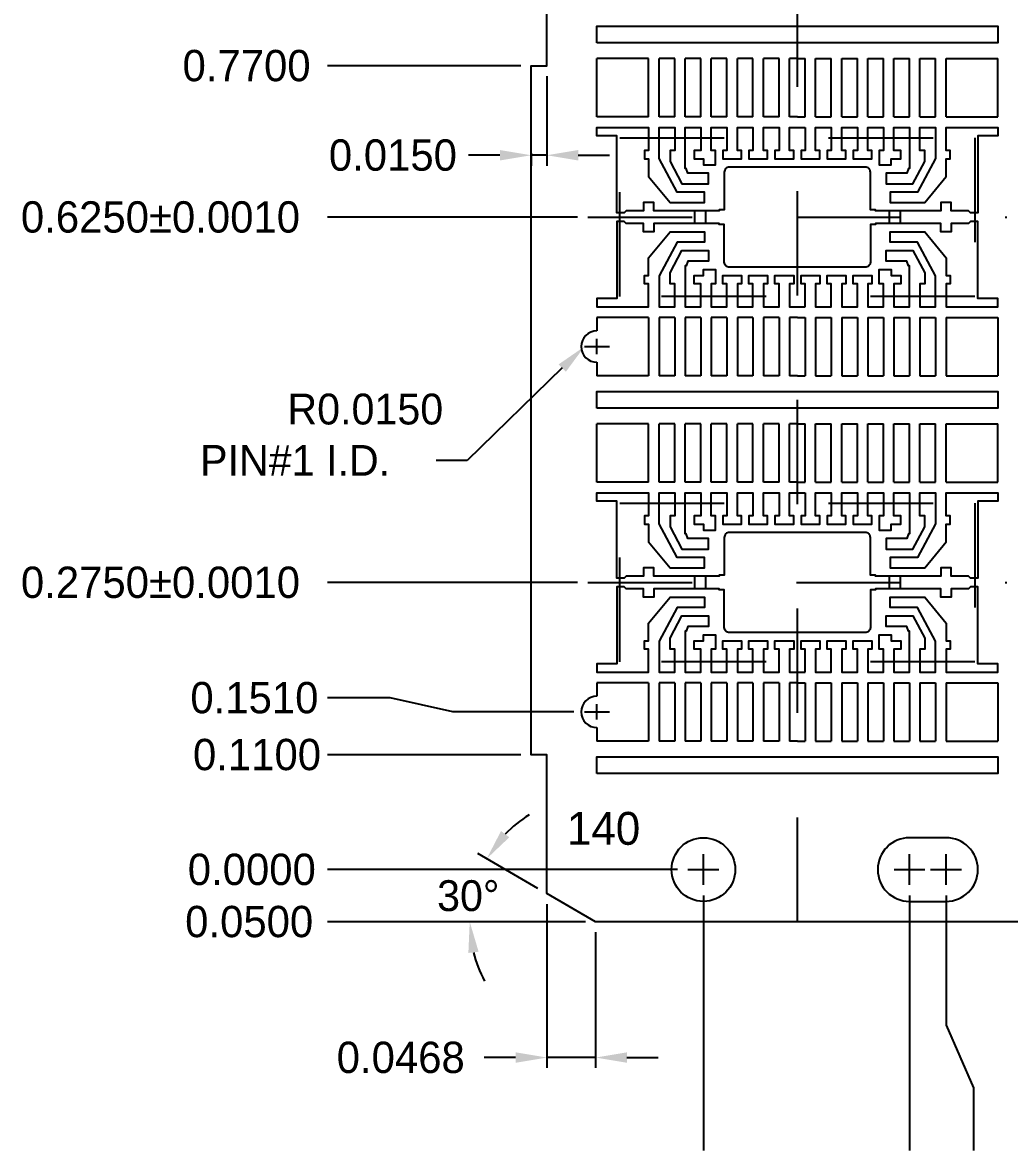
# Model space of a CAD drawing. Extents: x -4.27 to -1.32, y -3.39 to 0.21.
# Drawn here: x -4.097 to -3.152, y -2.152 to -1.072 of the extents above; entities that cross this region are included whole.
import ezdxf

# ---------------------------------------------------------------- set-up
doc = ezdxf.new("R2010")
doc.units = 0
doc.header["$MEASUREMENT"] = 0
doc.linetypes.add('CENTER', pattern=[2, 1.25, -0.25, 0.25, -0.25])
doc.layers.add('1', color=7, linetype='Continuous')
doc.layers.add('1D', color=4, linetype='Continuous')

msp = doc.modelspace()

# ---------------------------------------------------------------- linework, layer by layer
at = {"layer": '1'}
for p, q in [((-3.4975, -1.1063), (-3.547, -1.1063)), ((-3.547, -1.1623), (-3.547, -1.1063)), ((-3.4975, -1.1623), (-3.4975, -1.1063)), ((-3.4725, -1.1063), (-3.4875, -1.1063)), ((-3.4875, -1.1623), (-3.4875, -1.1063)), ((-3.4725, -1.1623), (-3.4725, -1.1063)), ((-3.4475, -1.1063), (-3.4625, -1.1063)), ((-3.4625, -1.1623), (-3.4625, -1.1063)), ((-3.4475, -1.1623), (-3.4475, -1.1063)), ((-3.4225, -1.1063), (-3.4375, -1.1063)), ((-3.4375, -1.1623), (-3.4375, -1.1063)), ((-3.4225, -1.1623), (-3.4225, -1.1063)), ((-3.3975, -1.1063), (-3.4125, -1.1063)), ((-3.4125, -1.1623), (-3.4125, -1.1063)), ((-3.3975, -1.1623), (-3.3975, -1.1063)), ((-3.3725, -1.1063), (-3.3875, -1.1063)), ((-3.3875, -1.1623), (-3.3875, -1.1063)), ((-3.3725, -1.1623), (-3.3725, -1.1063)), ((-3.355, -1.1063), (-3.3625, -1.1063)), ((-3.3625, -1.1623), (-3.3625, -1.1063)), ((-3.355, -1.1063), (-3.3475, -1.1063)), ((-3.3475, -1.1623), (-3.3475, -1.1063)), ((-3.3375, -1.1063), (-3.3225, -1.1063)), ((-3.3375, -1.1623), (-3.3375, -1.1063)), ((-3.3225, -1.1623), (-3.3225, -1.1063)), ((-3.3125, -1.1063), (-3.2975, -1.1063)), ((-3.3125, -1.1623), (-3.3125, -1.1063)), ((-3.2975, -1.1623), (-3.2975, -1.1063)), ((-3.2875, -1.1063), (-3.2725, -1.1063)), ((-3.2875, -1.1623), (-3.2875, -1.1063)), ((-3.2725, -1.1623), (-3.2725, -1.1063)), ((-3.2625, -1.1063), (-3.2475, -1.1063)), ((-3.2625, -1.1623), (-3.2625, -1.1063)), ((-3.2475, -1.1623), (-3.2475, -1.1063)), ((-3.2375, -1.1063), (-3.2225, -1.1063)), ((-3.2375, -1.1623), (-3.2375, -1.1063)), ((-3.2225, -1.1623), (-3.2225, -1.1063)), ((-3.2125, -1.1063), (-3.163, -1.1063)), ((-3.2125, -1.1623), (-3.2125, -1.1063)), ((-3.163, -1.1623), (-3.163, -1.1063)), ((-3.4975, -1.1623), (-3.547, -1.1623)), ((-3.4975, -1.1623), (-3.547, -1.1623)), ((-3.4725, -1.1623), (-3.4875, -1.1623)), ((-3.4475, -1.1623), (-3.4625, -1.1623)), ((-3.4225, -1.1623), (-3.4375, -1.1623)), ((-3.3975, -1.1623), (-3.4125, -1.1623)), ((-3.3725, -1.1623), (-3.3875, -1.1623)), ((-3.355, -1.1623), (-3.3625, -1.1623)), ((-3.355, -1.1623), (-3.3475, -1.1623)), ((-3.3375, -1.1623), (-3.3225, -1.1623)), ((-3.3125, -1.1623), (-3.2975, -1.1623)), ((-3.2875, -1.1623), (-3.2725, -1.1623)), ((-3.2625, -1.1623), (-3.2475, -1.1623)), ((-3.2375, -1.1623), (-3.2225, -1.1623)), ((-3.2125, -1.1623), (-3.163, -1.1623)), ((-3.4975, -1.3543), (-3.547, -1.3543)), ((-3.547, -1.3543), (-3.547, -1.3673)), ((-3.4975, -1.3543), (-3.4975, -1.4103)), ((-3.4725, -1.3543), (-3.4875, -1.3543)), ((-3.4875, -1.3543), (-3.4875, -1.4103)), ((-3.4725, -1.3543), (-3.4725, -1.4103)), ((-3.4475, -1.3543), (-3.4625, -1.3543)), ((-3.4625, -1.3543), (-3.4625, -1.4103)), ((-3.4475, -1.3543), (-3.4475, -1.4103)), ((-3.4375, -1.3543), (-3.4375, -1.4103)), ((-3.4225, -1.3543), (-3.4375, -1.3543)), ((-3.4225, -1.3543), (-3.4225, -1.4103)), ((-3.4125, -1.3543), (-3.4125, -1.4103)), ((-3.3975, -1.3543), (-3.4125, -1.3543)), ((-3.3975, -1.3543), (-3.3975, -1.4103)), ((-3.3875, -1.3543), (-3.3875, -1.4103)), ((-3.3725, -1.3543), (-3.3875, -1.3543)), ((-3.3725, -1.3543), (-3.3725, -1.4103)), ((-3.3625, -1.3543), (-3.3625, -1.4103)), ((-3.355, -1.3543), (-3.3625, -1.3543)), ((-3.355, -1.3543), (-3.3475, -1.3543)), ((-3.3475, -1.3543), (-3.3475, -1.4103)), ((-3.3375, -1.3543), (-3.3375, -1.4103)), ((-3.3375, -1.3543), (-3.3225, -1.3543)), ((-3.3225, -1.3543), (-3.3225, -1.4103)), ((-3.3125, -1.3543), (-3.3125, -1.4103)), ((-3.3125, -1.3543), (-3.2975, -1.3543)), ((-3.2975, -1.3543), (-3.2975, -1.4103)), ((-3.2875, -1.3543), (-3.2875, -1.4103)), ((-3.2875, -1.3543), (-3.2725, -1.3543)), ((-3.2725, -1.3543), (-3.2725, -1.4103)), ((-3.2625, -1.3543), (-3.2625, -1.4103)), ((-3.2625, -1.3543), (-3.2475, -1.3543)), ((-3.2475, -1.3543), (-3.2475, -1.4103)), ((-3.2375, -1.3543), (-3.2375, -1.4103)), ((-3.2375, -1.3543), (-3.2225, -1.3543)), ((-3.2225, -1.3543), (-3.2225, -1.4103)), ((-3.2125, -1.3543), (-3.2125, -1.4103)), ((-3.2125, -1.3543), (-3.163, -1.3543)), ((-3.163, -1.3543), (-3.163, -1.4103)), ((-3.547, -1.3973), (-3.547, -1.4103)), ((-3.4975, -1.4103), (-3.547, -1.4103)), ((-3.4725, -1.4103), (-3.4875, -1.4103)), ((-3.4475, -1.4103), (-3.4625, -1.4103)), ((-3.4225, -1.4103), (-3.4375, -1.4103)), ((-3.3975, -1.4103), (-3.4125, -1.4103)), ((-3.3725, -1.4103), (-3.3875, -1.4103)), ((-3.355, -1.4103), (-3.3625, -1.4103)), ((-3.355, -1.4103), (-3.3475, -1.4103)), ((-3.3375, -1.4103), (-3.3225, -1.4103)), ((-3.3125, -1.4103), (-3.2975, -1.4103)), ((-3.2875, -1.4103), (-3.2725, -1.4103)), ((-3.2625, -1.4103), (-3.2475, -1.4103)), ((-3.2375, -1.4103), (-3.2225, -1.4103)), ((-3.2125, -1.4103), (-3.163, -1.4103)), ((-3.4975, -1.4563), (-3.547, -1.4563)), ((-3.547, -1.5123), (-3.547, -1.4563)), ((-3.4975, -1.5123), (-3.4975, -1.4563)), ((-3.4725, -1.4563), (-3.4875, -1.4563)), ((-3.4875, -1.5123), (-3.4875, -1.4563)), ((-3.4725, -1.5123), (-3.4725, -1.4563)), ((-3.4475, -1.4563), (-3.4625, -1.4563)), ((-3.4625, -1.5123), (-3.4625, -1.4563)), ((-3.4475, -1.5123), (-3.4475, -1.4563)), ((-3.4225, -1.4563), (-3.4375, -1.4563)), ((-3.4375, -1.5123), (-3.4375, -1.4563)), ((-3.4225, -1.5123), (-3.4225, -1.4563)), ((-3.3975, -1.4563), (-3.4125, -1.4563)), ((-3.4125, -1.5123), (-3.4125, -1.4563)), ((-3.3975, -1.5123), (-3.3975, -1.4563)), ((-3.3725, -1.4563), (-3.3875, -1.4563)), ((-3.3875, -1.5123), (-3.3875, -1.4563)), ((-3.3725, -1.5123), (-3.3725, -1.4563)), ((-3.355, -1.4563), (-3.3625, -1.4563)), ((-3.3625, -1.5123), (-3.3625, -1.4563)), ((-3.355, -1.4563), (-3.3475, -1.4563)), ((-3.3475, -1.5123), (-3.3475, -1.4563)), ((-3.3375, -1.4563), (-3.3225, -1.4563)), ((-3.3375, -1.5123), (-3.3375, -1.4563)), ((-3.3225, -1.5123), (-3.3225, -1.4563)), ((-3.3125, -1.4563), (-3.2975, -1.4563)), ((-3.3125, -1.5123), (-3.3125, -1.4563)), ((-3.2975, -1.5123), (-3.2975, -1.4563)), ((-3.2875, -1.4563), (-3.2725, -1.4563)), ((-3.2875, -1.5123), (-3.2875, -1.4563)), ((-3.2725, -1.5123), (-3.2725, -1.4563)), ((-3.2625, -1.4563), (-3.2475, -1.4563)), ((-3.2625, -1.5123), (-3.2625, -1.4563)), ((-3.2475, -1.5123), (-3.2475, -1.4563)), ((-3.2375, -1.4563), (-3.2225, -1.4563)), ((-3.2375, -1.5123), (-3.2375, -1.4563)), ((-3.2225, -1.5123), (-3.2225, -1.4563)), ((-3.2125, -1.4563), (-3.163, -1.4563)), ((-3.2125, -1.5123), (-3.2125, -1.4563)), ((-3.163, -1.5123), (-3.163, -1.4563)), ((-3.4975, -1.5123), (-3.547, -1.5123)), ((-3.4975, -1.5123), (-3.547, -1.5123)), ((-3.4725, -1.5123), (-3.4875, -1.5123)), ((-3.4475, -1.5123), (-3.4625, -1.5123)), ((-3.4225, -1.5123), (-3.4375, -1.5123)), ((-3.3975, -1.5123), (-3.4125, -1.5123)), ((-3.3725, -1.5123), (-3.3875, -1.5123)), ((-3.355, -1.5123), (-3.3625, -1.5123)), ((-3.355, -1.5123), (-3.3475, -1.5123)), ((-3.3375, -1.5123), (-3.3225, -1.5123)), ((-3.3125, -1.5123), (-3.2975, -1.5123)), ((-3.2875, -1.5123), (-3.2725, -1.5123)), ((-3.2625, -1.5123), (-3.2475, -1.5123)), ((-3.2375, -1.5123), (-3.2225, -1.5123)), ((-3.2125, -1.5123), (-3.163, -1.5123)), ((-3.4975, -1.7043), (-3.547, -1.7043)), ((-3.547, -1.7043), (-3.547, -1.7173)), ((-3.4975, -1.7043), (-3.4975, -1.7603)), ((-3.4725, -1.7043), (-3.4875, -1.7043)), ((-3.4875, -1.7043), (-3.4875, -1.7603)), ((-3.4725, -1.7043), (-3.4725, -1.7603)), ((-3.4475, -1.7043), (-3.4625, -1.7043)), ((-3.4625, -1.7043), (-3.4625, -1.7603)), ((-3.4475, -1.7043), (-3.4475, -1.7603)), ((-3.4375, -1.7043), (-3.4375, -1.7603)), ((-3.4225, -1.7043), (-3.4375, -1.7043)), ((-3.4225, -1.7043), (-3.4225, -1.7603)), ((-3.4125, -1.7043), (-3.4125, -1.7603)), ((-3.3975, -1.7043), (-3.4125, -1.7043)), ((-3.3975, -1.7043), (-3.3975, -1.7603)), ((-3.3875, -1.7043), (-3.3875, -1.7603)), ((-3.3725, -1.7043), (-3.3875, -1.7043)), ((-3.3725, -1.7043), (-3.3725, -1.7603)), ((-3.3625, -1.7043), (-3.3625, -1.7603)), ((-3.355, -1.7043), (-3.3625, -1.7043)), ((-3.355, -1.7043), (-3.3475, -1.7043)), ((-3.3475, -1.7043), (-3.3475, -1.7603)), ((-3.3375, -1.7043), (-3.3375, -1.7603)), ((-3.3375, -1.7043), (-3.3225, -1.7043)), ((-3.3225, -1.7043), (-3.3225, -1.7603)), ((-3.3125, -1.7043), (-3.3125, -1.7603)), ((-3.3125, -1.7043), (-3.2975, -1.7043)), ((-3.2975, -1.7043), (-3.2975, -1.7603)), ((-3.2875, -1.7043), (-3.2875, -1.7603)), ((-3.2875, -1.7043), (-3.2725, -1.7043)), ((-3.2725, -1.7043), (-3.2725, -1.7603)), ((-3.2625, -1.7043), (-3.2625, -1.7603)), ((-3.2625, -1.7043), (-3.2475, -1.7043)), ((-3.2475, -1.7043), (-3.2475, -1.7603)), ((-3.2375, -1.7043), (-3.2375, -1.7603)), ((-3.2375, -1.7043), (-3.2225, -1.7043)), ((-3.2225, -1.7043), (-3.2225, -1.7603)), ((-3.2125, -1.7043), (-3.2125, -1.7603)), ((-3.2125, -1.7043), (-3.163, -1.7043)), ((-3.163, -1.7043), (-3.163, -1.7603)), ((-3.547, -1.7473), (-3.547, -1.7603)), ((-3.4975, -1.7603), (-3.547, -1.7603)), ((-3.4725, -1.7603), (-3.4875, -1.7603)), ((-3.4475, -1.7603), (-3.4625, -1.7603)), ((-3.4225, -1.7603), (-3.4375, -1.7603)), ((-3.3975, -1.7603), (-3.4125, -1.7603)), ((-3.3725, -1.7603), (-3.3875, -1.7603)), ((-3.355, -1.7603), (-3.3625, -1.7603)), ((-3.355, -1.7603), (-3.3475, -1.7603)), ((-3.3375, -1.7603), (-3.3225, -1.7603)), ((-3.3125, -1.7603), (-3.2975, -1.7603)), ((-3.2875, -1.7603), (-3.2725, -1.7603)), ((-3.2625, -1.7603), (-3.2475, -1.7603)), ((-3.2375, -1.7603), (-3.2225, -1.7603)), ((-3.2125, -1.7603), (-3.163, -1.7603))]:
    msp.add_line(p, q, dxfattribs=at)
msp.add_lwpolyline([(-2.4987, -1.9333), (-3.5483, -1.9333), (-3.595, -1.9063), (-3.595, -1.7733), (-3.61, -1.7733), (-3.61, -1.1133), (-3.595, -1.1133), (-3.595, -1.0533), (-3.61, -1.0533), (-3.61, -0.3933), (-3.595, -0.3933), (-3.595, -0.2603), (-3.5483, -0.2333), (-2.4987, -0.2333)], dxfattribs=at)
for points in [[(-3.547, -1.0913), (-3.547, -1.0753), (-3.163, -1.0753), (-3.163, -1.0913)], [(-3.547, -1.4413), (-3.547, -1.4253), (-3.163, -1.4253), (-3.163, -1.4413)], [(-3.547, -1.7913), (-3.547, -1.7753), (-3.163, -1.7753), (-3.163, -1.7913)]]:
    msp.add_lwpolyline(points, close=True, dxfattribs=at)
for points in [[(-3.3475, -1.1723), (-3.3475, -1.1943), (-3.3515, -1.1943), (-3.3515, -1.2023), (-3.3335, -1.2023), (-3.3335, -1.1943), (-3.3375, -1.1943), (-3.3375, -1.1723), (-3.3225, -1.1723), (-3.3225, -1.1943), (-3.3265, -1.1943), (-3.3265, -1.2023), (-3.3085, -1.2023), (-3.3085, -1.1943), (-3.3125, -1.1943), (-3.3125, -1.1723), (-3.2975, -1.1723), (-3.2975, -1.1943), (-3.3015, -1.1943), (-3.3015, -1.2023), (-3.2835, -1.2023), (-3.2835, -1.1943), (-3.2875, -1.1943), (-3.2875, -1.1723), (-3.2725, -1.1723), (-3.2725, -1.1943), (-3.2765, -1.1943), (-3.2765, -1.2083), (-3.265, -1.2083), (-3.265, -1.2023), (-3.256, -1.2023), (-3.256, -1.1943), (-3.2625, -1.1943), (-3.2625, -1.1723), (-3.2475, -1.1723), (-3.2475, -1.2118), (-3.2486, -1.2118), (-3.25, -1.2163), (-3.27, -1.2163), (-3.27, -1.2263), (-3.2443, -1.2263), (-3.233, -1.2051), (-3.233, -1.1943), (-3.2375, -1.1943), (-3.2375, -1.1723), (-3.2225, -1.1723), (-3.2225, -1.2021), (-3.24, -1.2343), (-3.2661, -1.2343), (-3.2661, -1.2443), (-3.233, -1.2443), (-3.2125, -1.2193), (-3.2125, -1.2023), (-3.2085, -1.2023), (-3.2085, -1.1943), (-3.2125, -1.1943), (-3.2125, -1.1723), (-3.163, -1.1723), (-3.163, -1.1803), (-3.182, -1.1803), (-3.182, -1.2543), (-3.189, -1.2543), (-3.191, -1.2523), (-3.2075, -1.2523), (-3.2075, -1.2443), (-3.2175, -1.2443), (-3.2175, -1.2523), (-3.28, -1.2523), (-3.28, -1.2513), (-3.285, -1.2513), (-3.285, -1.2153, 0.414214), (-3.29, -1.2103), (-3.42, -1.2103, 0.414214), (-3.425, -1.2153), (-3.425, -1.2513), (-3.43, -1.2513), (-3.43, -1.2523), (-3.4925, -1.2523), (-3.4925, -1.2443), (-3.5025, -1.2443), (-3.5025, -1.2523), (-3.519, -1.2523), (-3.521, -1.2543), (-3.528, -1.2543), (-3.528, -1.1803), (-3.547, -1.1803), (-3.547, -1.1723), (-3.4975, -1.1723), (-3.4975, -1.1943), (-3.5015, -1.1943), (-3.5015, -1.2023), (-3.4975, -1.2023), (-3.4975, -1.2193), (-3.477, -1.2443), (-3.444, -1.2443), (-3.444, -1.2343), (-3.47, -1.2343), (-3.4875, -1.2021), (-3.4875, -1.1723), (-3.4725, -1.1723), (-3.4725, -1.1943), (-3.477, -1.1943), (-3.477, -1.2051), (-3.4658, -1.2263), (-3.44, -1.2263), (-3.44, -1.2163), (-3.46, -1.2163), (-3.4614, -1.2118), (-3.4625, -1.2118), (-3.4625, -1.1723), (-3.4475, -1.1723), (-3.4475, -1.1943), (-3.454, -1.1943), (-3.454, -1.2023), (-3.445, -1.2023), (-3.445, -1.2083), (-3.4335, -1.2083), (-3.4335, -1.1943), (-3.4375, -1.1943), (-3.4375, -1.1723), (-3.4225, -1.1723), (-3.4225, -1.1943), (-3.4265, -1.1943), (-3.4265, -1.2023), (-3.4085, -1.2023), (-3.4085, -1.1943), (-3.4125, -1.1943), (-3.4125, -1.1723), (-3.3975, -1.1723), (-3.3975, -1.1943), (-3.4015, -1.1943), (-3.4015, -1.2023), (-3.3835, -1.2023), (-3.3835, -1.1943), (-3.3875, -1.1943), (-3.3875, -1.1723), (-3.3725, -1.1723), (-3.3725, -1.1943), (-3.3765, -1.1943), (-3.3765, -1.2023), (-3.3585, -1.2023), (-3.3585, -1.1943), (-3.3625, -1.1943), (-3.3625, -1.1723)], [(-3.3475, -1.3443), (-3.3475, -1.3223), (-3.3515, -1.3223), (-3.3515, -1.3143), (-3.3335, -1.3143), (-3.3335, -1.3223), (-3.3375, -1.3223), (-3.3375, -1.3443), (-3.3225, -1.3443), (-3.3225, -1.3223), (-3.3265, -1.3223), (-3.3265, -1.3143), (-3.3085, -1.3143), (-3.3085, -1.3223), (-3.3125, -1.3223), (-3.3125, -1.3443), (-3.2975, -1.3443), (-3.2975, -1.3223), (-3.3015, -1.3223), (-3.3015, -1.3143), (-3.2835, -1.3143), (-3.2835, -1.3223), (-3.2875, -1.3223), (-3.2875, -1.3443), (-3.2725, -1.3443), (-3.2725, -1.3223), (-3.2765, -1.3223), (-3.2765, -1.3083), (-3.265, -1.3083), (-3.265, -1.3143), (-3.256, -1.3143), (-3.256, -1.3223), (-3.2625, -1.3223), (-3.2625, -1.3443), (-3.2475, -1.3443), (-3.2475, -1.3048), (-3.2486, -1.3048), (-3.25, -1.3003), (-3.27, -1.3003), (-3.27, -1.2903), (-3.2443, -1.2903), (-3.233, -1.3115), (-3.233, -1.3223), (-3.2375, -1.3223), (-3.2375, -1.3443), (-3.2225, -1.3443), (-3.2225, -1.3144), (-3.24, -1.2823), (-3.2661, -1.2823), (-3.2661, -1.2723), (-3.233, -1.2723), (-3.2125, -1.2973), (-3.2125, -1.3143), (-3.2085, -1.3143), (-3.2085, -1.3223), (-3.2125, -1.3223), (-3.2125, -1.3443), (-3.163, -1.3443), (-3.163, -1.3363), (-3.182, -1.3363), (-3.182, -1.2623), (-3.189, -1.2623), (-3.191, -1.2643), (-3.2075, -1.2643), (-3.2075, -1.2723), (-3.2175, -1.2723), (-3.2175, -1.2643), (-3.28, -1.2643), (-3.28, -1.2653), (-3.285, -1.2653), (-3.285, -1.3013, -0.414214), (-3.29, -1.3063), (-3.42, -1.3063, -0.414214), (-3.425, -1.3013), (-3.425, -1.2653), (-3.43, -1.2653), (-3.43, -1.2643), (-3.4925, -1.2643), (-3.4925, -1.2723), (-3.5025, -1.2723), (-3.5025, -1.2643), (-3.519, -1.2643), (-3.521, -1.2623), (-3.528, -1.2623), (-3.528, -1.3363), (-3.547, -1.3363), (-3.547, -1.3443), (-3.4975, -1.3443), (-3.4975, -1.3223), (-3.5015, -1.3223), (-3.5015, -1.3143), (-3.4975, -1.3143), (-3.4975, -1.2973), (-3.477, -1.2723), (-3.444, -1.2723), (-3.444, -1.2823), (-3.47, -1.2823), (-3.4875, -1.3144), (-3.4875, -1.3443), (-3.4725, -1.3443), (-3.4725, -1.3223), (-3.477, -1.3223), (-3.477, -1.3115), (-3.4658, -1.2903), (-3.44, -1.2903), (-3.44, -1.3003), (-3.46, -1.3003), (-3.4614, -1.3048), (-3.4625, -1.3048), (-3.4625, -1.3443), (-3.4475, -1.3443), (-3.4475, -1.3223), (-3.454, -1.3223), (-3.454, -1.3143), (-3.445, -1.3143), (-3.445, -1.3083), (-3.4335, -1.3083), (-3.4335, -1.3223), (-3.4375, -1.3223), (-3.4375, -1.3443), (-3.4225, -1.3443), (-3.4225, -1.3223), (-3.4265, -1.3223), (-3.4265, -1.3143), (-3.4085, -1.3143), (-3.4085, -1.3223), (-3.4125, -1.3223), (-3.4125, -1.3443), (-3.3975, -1.3443), (-3.3975, -1.3223), (-3.4015, -1.3223), (-3.4015, -1.3143), (-3.3835, -1.3143), (-3.3835, -1.3223), (-3.3875, -1.3223), (-3.3875, -1.3443), (-3.3725, -1.3443), (-3.3725, -1.3223), (-3.3765, -1.3223), (-3.3765, -1.3143), (-3.3585, -1.3143), (-3.3585, -1.3223), (-3.3625, -1.3223), (-3.3625, -1.3443)], [(-3.3475, -1.5223), (-3.3475, -1.5443), (-3.3515, -1.5443), (-3.3515, -1.5523), (-3.3335, -1.5523), (-3.3335, -1.5443), (-3.3375, -1.5443), (-3.3375, -1.5223), (-3.3225, -1.5223), (-3.3225, -1.5443), (-3.3265, -1.5443), (-3.3265, -1.5523), (-3.3085, -1.5523), (-3.3085, -1.5443), (-3.3125, -1.5443), (-3.3125, -1.5223), (-3.2975, -1.5223), (-3.2975, -1.5443), (-3.3015, -1.5443), (-3.3015, -1.5523), (-3.2835, -1.5523), (-3.2835, -1.5443), (-3.2875, -1.5443), (-3.2875, -1.5223), (-3.2725, -1.5223), (-3.2725, -1.5443), (-3.2765, -1.5443), (-3.2765, -1.5583), (-3.265, -1.5583), (-3.265, -1.5523), (-3.256, -1.5523), (-3.256, -1.5443), (-3.2625, -1.5443), (-3.2625, -1.5223), (-3.2475, -1.5223), (-3.2475, -1.5618), (-3.2486, -1.5618), (-3.25, -1.5663), (-3.27, -1.5663), (-3.27, -1.5763), (-3.2443, -1.5763), (-3.233, -1.5551), (-3.233, -1.5443), (-3.2375, -1.5443), (-3.2375, -1.5223), (-3.2225, -1.5223), (-3.2225, -1.5521), (-3.24, -1.5843), (-3.2661, -1.5843), (-3.2661, -1.5943), (-3.233, -1.5943), (-3.2125, -1.5693), (-3.2125, -1.5523), (-3.2085, -1.5523), (-3.2085, -1.5443), (-3.2125, -1.5443), (-3.2125, -1.5223), (-3.163, -1.5223), (-3.163, -1.5303), (-3.182, -1.5303), (-3.182, -1.6043), (-3.189, -1.6043), (-3.191, -1.6023), (-3.2075, -1.6023), (-3.2075, -1.5943), (-3.2175, -1.5943), (-3.2175, -1.6023), (-3.28, -1.6023), (-3.28, -1.6013), (-3.285, -1.6013), (-3.285, -1.5653, 0.414214), (-3.29, -1.5603), (-3.42, -1.5603, 0.414214), (-3.425, -1.5653), (-3.425, -1.6013), (-3.43, -1.6013), (-3.43, -1.6023), (-3.4925, -1.6023), (-3.4925, -1.5943), (-3.5025, -1.5943), (-3.5025, -1.6023), (-3.519, -1.6023), (-3.521, -1.6043), (-3.528, -1.6043), (-3.528, -1.5303), (-3.547, -1.5303), (-3.547, -1.5223), (-3.4975, -1.5223), (-3.4975, -1.5443), (-3.5015, -1.5443), (-3.5015, -1.5523), (-3.4975, -1.5523), (-3.4975, -1.5693), (-3.477, -1.5943), (-3.444, -1.5943), (-3.444, -1.5843), (-3.47, -1.5843), (-3.4875, -1.5521), (-3.4875, -1.5223), (-3.4725, -1.5223), (-3.4725, -1.5443), (-3.477, -1.5443), (-3.477, -1.5551), (-3.4658, -1.5763), (-3.44, -1.5763), (-3.44, -1.5663), (-3.46, -1.5663), (-3.4614, -1.5618), (-3.4625, -1.5618), (-3.4625, -1.5223), (-3.4475, -1.5223), (-3.4475, -1.5443), (-3.454, -1.5443), (-3.454, -1.5523), (-3.445, -1.5523), (-3.445, -1.5583), (-3.4335, -1.5583), (-3.4335, -1.5443), (-3.4375, -1.5443), (-3.4375, -1.5223), (-3.4225, -1.5223), (-3.4225, -1.5443), (-3.4265, -1.5443), (-3.4265, -1.5523), (-3.4085, -1.5523), (-3.4085, -1.5443), (-3.4125, -1.5443), (-3.4125, -1.5223), (-3.3975, -1.5223), (-3.3975, -1.5443), (-3.4015, -1.5443), (-3.4015, -1.5523), (-3.3835, -1.5523), (-3.3835, -1.5443), (-3.3875, -1.5443), (-3.3875, -1.5223), (-3.3725, -1.5223), (-3.3725, -1.5443), (-3.3765, -1.5443), (-3.3765, -1.5523), (-3.3585, -1.5523), (-3.3585, -1.5443), (-3.3625, -1.5443), (-3.3625, -1.5223)], [(-3.3475, -1.6943), (-3.3475, -1.6723), (-3.3515, -1.6723), (-3.3515, -1.6643), (-3.3335, -1.6643), (-3.3335, -1.6723), (-3.3375, -1.6723), (-3.3375, -1.6943), (-3.3225, -1.6943), (-3.3225, -1.6723), (-3.3265, -1.6723), (-3.3265, -1.6643), (-3.3085, -1.6643), (-3.3085, -1.6723), (-3.3125, -1.6723), (-3.3125, -1.6943), (-3.2975, -1.6943), (-3.2975, -1.6723), (-3.3015, -1.6723), (-3.3015, -1.6643), (-3.2835, -1.6643), (-3.2835, -1.6723), (-3.2875, -1.6723), (-3.2875, -1.6943), (-3.2725, -1.6943), (-3.2725, -1.6723), (-3.2765, -1.6723), (-3.2765, -1.6583), (-3.265, -1.6583), (-3.265, -1.6643), (-3.256, -1.6643), (-3.256, -1.6723), (-3.2625, -1.6723), (-3.2625, -1.6943), (-3.2475, -1.6943), (-3.2475, -1.6548), (-3.2486, -1.6548), (-3.25, -1.6503), (-3.27, -1.6503), (-3.27, -1.6403), (-3.2443, -1.6403), (-3.233, -1.6615), (-3.233, -1.6723), (-3.2375, -1.6723), (-3.2375, -1.6943), (-3.2225, -1.6943), (-3.2225, -1.6644), (-3.24, -1.6323), (-3.2661, -1.6323), (-3.2661, -1.6223), (-3.233, -1.6223), (-3.2125, -1.6473), (-3.2125, -1.6643), (-3.2085, -1.6643), (-3.2085, -1.6723), (-3.2125, -1.6723), (-3.2125, -1.6943), (-3.163, -1.6943), (-3.163, -1.6863), (-3.182, -1.6863), (-3.182, -1.6123), (-3.189, -1.6123), (-3.191, -1.6143), (-3.2075, -1.6143), (-3.2075, -1.6223), (-3.2175, -1.6223), (-3.2175, -1.6143), (-3.28, -1.6143), (-3.28, -1.6153), (-3.285, -1.6153), (-3.285, -1.6513, -0.414214), (-3.29, -1.6563), (-3.42, -1.6563, -0.414214), (-3.425, -1.6513), (-3.425, -1.6153), (-3.43, -1.6153), (-3.43, -1.6143), (-3.4925, -1.6143), (-3.4925, -1.6223), (-3.5025, -1.6223), (-3.5025, -1.6143), (-3.519, -1.6143), (-3.521, -1.6123), (-3.528, -1.6123), (-3.528, -1.6863), (-3.547, -1.6863), (-3.547, -1.6943), (-3.4975, -1.6943), (-3.4975, -1.6723), (-3.5015, -1.6723), (-3.5015, -1.6643), (-3.4975, -1.6643), (-3.4975, -1.6473), (-3.477, -1.6223), (-3.444, -1.6223), (-3.444, -1.6323), (-3.47, -1.6323), (-3.4875, -1.6644), (-3.4875, -1.6943), (-3.4725, -1.6943), (-3.4725, -1.6723), (-3.477, -1.6723), (-3.477, -1.6615), (-3.4658, -1.6403), (-3.44, -1.6403), (-3.44, -1.6503), (-3.46, -1.6503), (-3.4614, -1.6548), (-3.4625, -1.6548), (-3.4625, -1.6943), (-3.4475, -1.6943), (-3.4475, -1.6723), (-3.454, -1.6723), (-3.454, -1.6643), (-3.445, -1.6643), (-3.445, -1.6583), (-3.4335, -1.6583), (-3.4335, -1.6723), (-3.4375, -1.6723), (-3.4375, -1.6943), (-3.4225, -1.6943), (-3.4225, -1.6723), (-3.4265, -1.6723), (-3.4265, -1.6643), (-3.4085, -1.6643), (-3.4085, -1.6723), (-3.4125, -1.6723), (-3.4125, -1.6943), (-3.3975, -1.6943), (-3.3975, -1.6723), (-3.4015, -1.6723), (-3.4015, -1.6643), (-3.3835, -1.6643), (-3.3835, -1.6723), (-3.3875, -1.6723), (-3.3875, -1.6943), (-3.3725, -1.6943), (-3.3725, -1.6723), (-3.3765, -1.6723), (-3.3765, -1.6643), (-3.3585, -1.6643), (-3.3585, -1.6723), (-3.3625, -1.6723), (-3.3625, -1.6943)], [(-3.2475, -1.9138), (-3.2125, -1.9138, 1), (-3.2125, -1.8528), (-3.2475, -1.8528, 1)]]:
    msp.add_lwpolyline(points, format="xyb", close=True, dxfattribs=at)
msp.add_circle((-3.445, -1.8833), 0.0305, dxfattribs=at)
for centre in [(-3.547, -1.3823), (-3.547, -1.7323)]:
    msp.add_arc(centre, 0.015, 90, 270, dxfattribs=at)
at = {"layer": '1D', "color": 4, "linetype": 'CENTER', "ltscale": 0.05}
for p, q in [((-3.355, -1.9333), (-3.355, -0.2333)), ((-3.5558, -1.2583), (-3.1543, -1.2583)), ((-3.5558, -1.6083), (-3.1543, -1.6083))]:
    msp.add_line(p, q, dxfattribs=at)
at = {"layer": '1D'}
for p, q in [((-3.62, -1.1133), (-3.8052, -1.1133)), ((-3.595, -1.1233), (-3.595, -1.209)), ((-3.64, -1.199), (-3.67, -1.199)), ((-3.61, -1.1971), (-3.61, -1.209)), ((-3.595, -1.199), (-3.61, -1.199)), ((-3.565, -1.199), (-3.535, -1.199)), ((-3.4534, -1.2523), (-3.4534, -1.2643)), ((-3.443, -1.2523), (-3.443, -1.2643)), ((-3.267, -1.2523), (-3.267, -1.2643)), ((-3.2566, -1.2523), (-3.2566, -1.2643)), ((-3.5658, -1.2583), (-3.8052, -1.2583)), ((-3.5802, -1.4028), (-3.6713, -1.4913)), ((-3.6713, -1.4913), (-3.7009, -1.4913)), ((-3.5658, -1.6083), (-3.8052, -1.6083)), ((-3.4534, -1.6023), (-3.4534, -1.6143)), ((-3.443, -1.6023), (-3.443, -1.6143)), ((-3.267, -1.6023), (-3.267, -1.6143)), ((-3.2566, -1.6023), (-3.2566, -1.6143)), ((-3.7452, -1.7188), (-3.8052, -1.7188)), ((-3.6852, -1.7323), (-3.7452, -1.7188)), ((-3.569, -1.7323), (-3.6852, -1.7323)), ((-3.62, -1.7733), (-3.8052, -1.7733)), ((-3.6036, -1.9013), (-3.6612, -1.868)), ((-3.4698, -1.8833), (-3.8052, -1.8833)), ((-3.445, -1.908), (-3.445, -2.1524)), ((-3.2475, -1.908), (-3.2475, -2.1524)), ((-3.2125, -1.908), (-3.2125, -2.0324)), ((-3.595, -1.9163), (-3.595, -2.0734)), ((-3.5583, -1.9333), (-3.8052, -1.9333)), ((-3.5581, -1.9333), (-3.6787, -1.9333)), ((-3.5483, -1.9433), (-3.5483, -2.0734)), ((-3.2125, -2.0324), (-3.1862, -2.0924)), ((-3.625, -2.0634), (-3.655, -2.0634)), ((-3.5483, -2.0634), (-3.595, -2.0634)), ((-3.5183, -2.0634), (-3.4883, -2.0634)), ((-3.1862, -2.0924), (-3.1862, -2.1524))]:
    msp.add_line(p, q, dxfattribs=at)
at = {"layer": '1D', "color": 4, "linetype": 'CENTER', "ltscale": 0.4}
for p, q in [((-3.559, -1.3823), (-3.535, -1.3823)), ((-3.547, -1.3897), (-3.547, -1.3749)), ((-3.547, -1.7397), (-3.547, -1.7249)), ((-3.559, -1.7323), (-3.535, -1.7323)), ((-3.445, -1.898), (-3.445, -1.8685)), ((-3.2475, -1.898), (-3.2475, -1.8685)), ((-3.2125, -1.898), (-3.2125, -1.8685)), ((-3.4598, -1.8833), (-3.4303, -1.8833)), ((-3.2623, -1.8833), (-3.2328, -1.8833)), ((-3.2273, -1.8833), (-3.1978, -1.8833))]:
    msp.add_line(p, q, dxfattribs=at)
at = {"layer": '1D', "color": 2, "linetype": 'CENTER', "ltscale": 0.025}
for points in [[(-3.525, -1.1823), (-3.185, -1.1823), (-3.185, -1.3343), (-3.525, -1.3343)], [(-3.525, -1.5323), (-3.185, -1.5323), (-3.185, -1.6843), (-3.525, -1.6843)]]:
    msp.add_lwpolyline(points, close=True, dxfattribs=at)
at = {"layer": '1D'}
for start, end in [(121.8762, 135.9381), (194.0619, 208.1238)]:
    msp.add_arc((-3.5483, -1.9333), 0.1206, start, end, dxfattribs=at)
for points in [[(-3.64, -1.194), (-3.64, -1.204), (-3.61, -1.199)], [(-3.565, -1.194), (-3.565, -1.204), (-3.595, -1.199)], [(-3.5837, -1.3993), (-3.559, -1.3823), (-3.5768, -1.4064)], [(-3.631, -1.8524), (-3.6389, -1.8464), (-3.6527, -1.873)], [(-3.6702, -1.9632), (-3.6604, -1.962), (-3.6689, -1.9333)], [(-3.625, -2.0584), (-3.625, -2.0684), (-3.595, -2.0634)], [(-3.5183, -2.0584), (-3.5183, -2.0684), (-3.5483, -2.0634)]]:
    msp.add_solid(points, dxfattribs=at)

# ---------------------------------------------------------------- texts
for s, p in [('R0.0150', (-3.8436, -1.4569)), ('PIN#1 I.D.', (-3.9273, -1.5061))]:
    msp.add_text(s, height=0.02953, dxfattribs=at).set_placement(p)
at = {"layer": '1D', "color": 4, "linetype": 'Continuous'}
msp.add_text('140', height=0.0315, dxfattribs=at).set_placement((-3.5758, -1.8596))
at = {"layer": '1D', "attachment_point": 5}
for s, insert, char_height in [('\\A1;0.7700', (-3.8827, -1.1133), 0.03), ('\\A1;0.0150', (-3.7425, -1.199), 0.03), ('\\A1;0.6250%%P0.0010', (-3.9652, -1.2583), 0.03), ('\\A1;0.2750%%p0.0010', (-3.9652, -1.6083), 0.03), ('\\A1;0.1510', (-3.8752, -1.7188), 0.03), ('\\A1;0.1100', (-3.8727, -1.7733), 0.03), ('\\A1;0.0000', (-3.8777, -1.8833), 0.03), ('\\A1;30%%D', (-3.6703, -1.9085), 0.02953), ('\\A1;0.0500', (-3.8802, -1.9333), 0.03), ('\\A1;0.0468', (-3.735, -2.0634), 0.03)]:
    msp.add_mtext(s, dxfattribs=dict(at, insert=insert, char_height=char_height))

doc.saveas('drawing.dxf')
